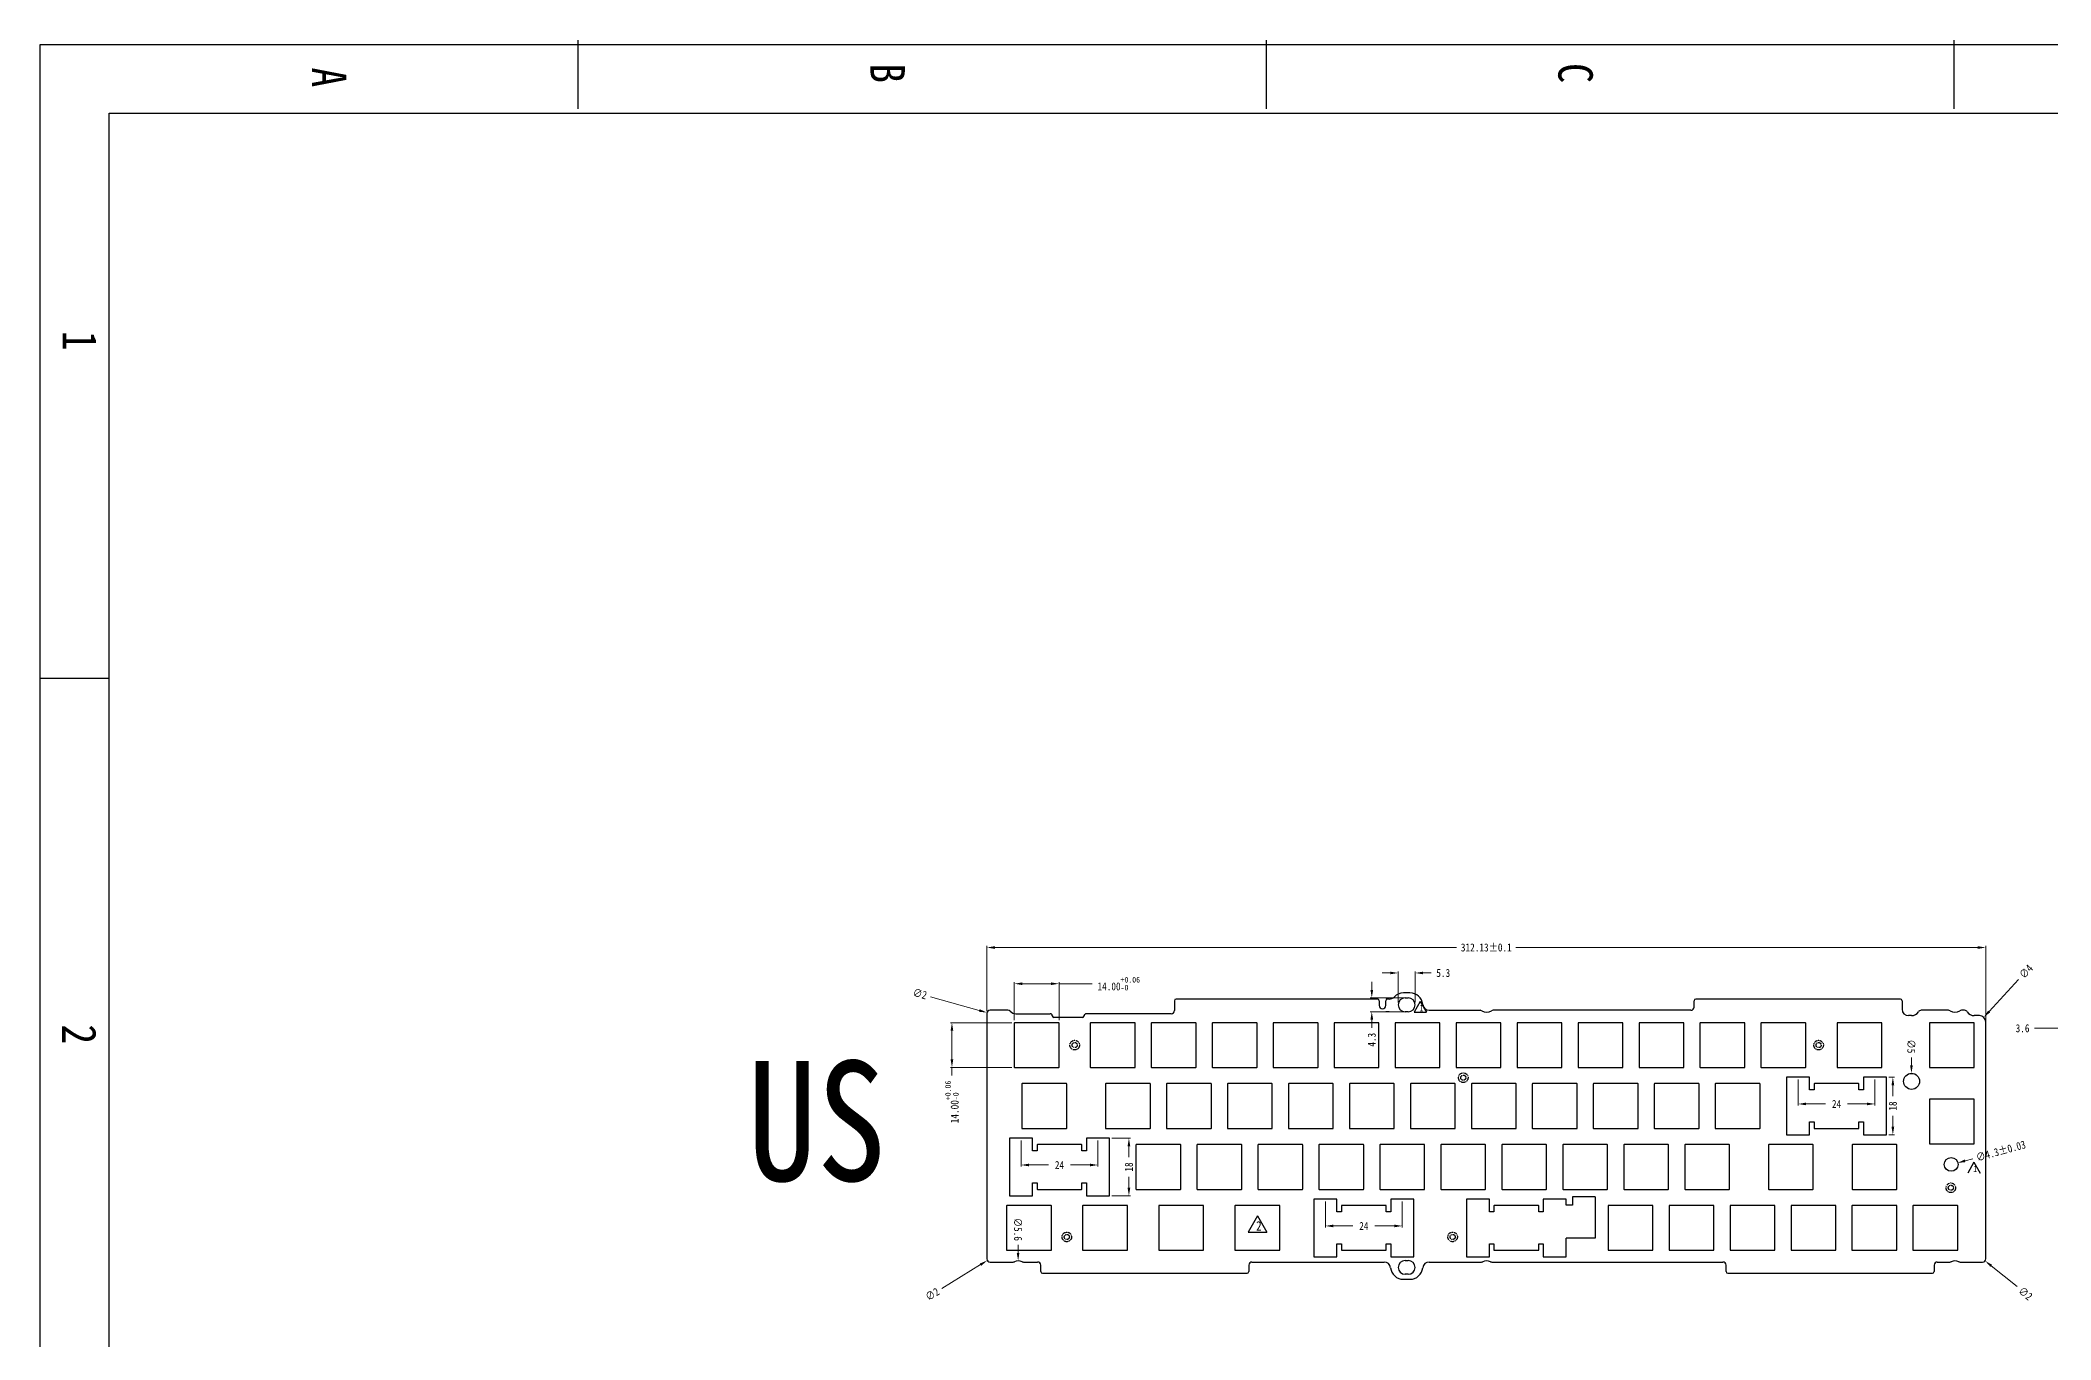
# Model space of a CAD drawing. Header units: millimetres. Extents: x 3547 to 4802, y -363 to 464.
# Drawn here: x 3547 to 4175, y 58 to 464 of the extents above; entities that cross this region are included whole.
import ezdxf

# ---------------------------------------------------------------- set-up
doc = ezdxf.new("R2010")
doc.units = ezdxf.units.MM
doc.header["$LTSCALE"] = 30.734
doc.header["$PDMODE"] = 3
doc.header["$PDSIZE"] = 8
doc.linetypes.add('CENTER', pattern=[0.6, 0.375, -0.075, 0.075, -0.075])
doc.layers.get('0').update_dxf_attribs({"linetype": 'CONTINUOUS'})
doc.layers.get('Defpoints').update_dxf_attribs({"linetype": 'CONTINUOUS'})
doc.styles.get("Standard").update_dxf_attribs({"font": 'txt', "width": 0.85})
doc.dimstyles.new('YanXiu', dxfattribs={"dimscale": 2.5, "dimtxt": 3, "dimasz": 2, "dimexe": 0.66, "dimexo": 0.66, "dimgap": 0.66, "dimtad": 0, "dimdsep": 46, "dimtxsty": 'Standard', "dimcen": 0, "dimclrd": 3, "dimclre": 6, "dimclrt": 3, "dimazin": 2, "dimtm": 1e-09, "dimtfac": 1, "dimtofl": 0, "dimtmove": 0, "dimatfit": 3, "dimfxl": 1, "dimlwd": 5, "dimlwe": 5, "dimarcsym": 0})

# ---------------------------------------------------------------- blocks, each defined once
blk = doc.blocks.new('*D45')
at = {"color": 3, "lineweight": 5}
for p, q in [((3968.6, 172.86), (3966.1, 172.86)), ((3971.1, 163.66), (3971.1, 173.36)), ((3976.4, 163.66), (3976.4, 173.36)), ((3978.9, 172.86), (3981.4, 172.86))]:
    blk.add_line(p, q, dxfattribs=at)
at = {"color": 3}
for points in [[(3968.6, 173.28), (3968.6, 172.45), (3971.1, 172.86)], [(3978.9, 173.28), (3978.9, 172.45), (3976.4, 172.86)]]:
    blk.add_solid(points, dxfattribs=at)
at = {"layer": 'Defpoints', "color": 0}
for p in [(3976.4, 172.86), (3971.1, 162.91), (3976.4, 162.91)]:
    blk.add_point(p, dxfattribs=at)
at = {"color": 3, "insert": (3985.18, 172.86), "char_height": 2.5, "attachment_point": 5}
blk.add_mtext('5.3', dxfattribs=at)
blk = doc.blocks.new('*D46')
at = {"color": 3, "lineweight": 5}
for p, q in [((3962.86, 167.56), (3962.86, 170.06)), ((3973, 165.06), (3962.36, 165.06)), ((3973, 160.76), (3962.36, 160.76)), ((3962.86, 158.26), (3962.86, 155.76))]:
    blk.add_line(p, q, dxfattribs=at)
at = {"color": 3}
for points in [[(3962.44, 167.56), (3963.28, 167.56), (3962.86, 165.06)], [(3962.44, 158.26), (3963.28, 158.26), (3962.86, 160.76)]]:
    blk.add_solid(points, dxfattribs=at)
at = {"layer": 'Defpoints', "color": 0}
for p in [(3973.75, 165.06), (3962.86, 160.76), (3973.75, 160.76)]:
    blk.add_point(p, dxfattribs=at)
at = {"color": 3, "insert": (3962.86, 151.98), "char_height": 2.5, "attachment_point": 5, "rotation": 90}
blk.add_mtext('4.3', dxfattribs=at)
blk = doc.blocks.new('*D47')
at = {"color": 3, "lineweight": 5}
for p, q in [((4096.08, 139.52), (4096.08, 131.42)), ((4120.08, 139.52), (4120.08, 131.42)), ((4098.58, 131.92), (4104.66, 131.92)), ((4117.58, 131.92), (4111.5, 131.92))]:
    blk.add_line(p, q, dxfattribs=at)
at = {"color": 3}
for points in [[(4098.58, 132.34), (4098.58, 131.51), (4096.08, 131.92)], [(4117.58, 132.34), (4117.58, 131.51), (4120.08, 131.92)]]:
    blk.add_solid(points, dxfattribs=at)
at = {"layer": 'Defpoints', "color": 0}
for p in [(4096.08, 140.27), (4120.08, 140.27), (4120.08, 131.92)]:
    blk.add_point(p, dxfattribs=at)
at = {"color": 3, "insert": (4108.08, 131.92), "char_height": 2.5, "attachment_point": 5}
blk.add_mtext('24', dxfattribs=at)
blk = doc.blocks.new('*D48')
at = {"color": 3, "lineweight": 5}
for p, q in [((4124.43, 140.27), (4126.17, 140.27)), ((4125.67, 137.77), (4125.67, 134.33)), ((4125.67, 124.77), (4125.67, 128.2)), ((4124.43, 122.27), (4126.17, 122.27))]:
    blk.add_line(p, q, dxfattribs=at)
at = {"color": 3}
for points in [[(4125.26, 137.77), (4126.09, 137.77), (4125.67, 140.27)], [(4125.26, 124.77), (4126.09, 124.77), (4125.67, 122.27)]]:
    blk.add_solid(points, dxfattribs=at)
at = {"layer": 'Defpoints', "color": 0}
for p in [(4123.68, 140.27), (4123.68, 122.27), (4125.67, 122.27)]:
    blk.add_point(p, dxfattribs=at)
at = {"color": 3, "insert": (4125.67, 131.27), "char_height": 2.5, "attachment_point": 5, "rotation": 90}
blk.add_mtext('18', dxfattribs=at)
blk = doc.blocks.new('*D49')
at = {"color": 3, "lineweight": 5}
for p, q in [((3853.27, 120.47), (3853.27, 112.34)), ((3877.27, 120.47), (3877.27, 112.34)), ((3855.77, 112.84), (3861.85, 112.84)), ((3874.77, 112.84), (3868.69, 112.84))]:
    blk.add_line(p, q, dxfattribs=at)
at = {"color": 3}
for points in [[(3855.77, 113.26), (3855.77, 112.42), (3853.27, 112.84)], [(3874.77, 113.26), (3874.77, 112.42), (3877.27, 112.84)]]:
    blk.add_solid(points, dxfattribs=at)
at = {"layer": 'Defpoints', "color": 0}
for p in [(3853.27, 121.22), (3877.27, 121.22), (3877.27, 112.84)]:
    blk.add_point(p, dxfattribs=at)
at = {"color": 3, "insert": (3865.27, 112.84), "char_height": 2.5, "attachment_point": 5}
blk.add_mtext('24', dxfattribs=at)
blk = doc.blocks.new('*D50')
at = {"color": 3, "lineweight": 5}
for p, q in [((3881.62, 121.22), (3887.46, 121.22)), ((3886.96, 118.72), (3886.96, 115.28)), ((3886.96, 105.72), (3886.96, 109.15)), ((3881.62, 103.22), (3887.46, 103.22))]:
    blk.add_line(p, q, dxfattribs=at)
at = {"color": 3}
for points in [[(3886.54, 118.72), (3887.38, 118.72), (3886.96, 121.22)], [(3886.54, 105.72), (3887.38, 105.72), (3886.96, 103.22)]]:
    blk.add_solid(points, dxfattribs=at)
at = {"layer": 'Defpoints', "color": 0}
for p in [(3880.87, 121.22), (3880.87, 103.22), (3886.96, 103.22)]:
    blk.add_point(p, dxfattribs=at)
at = {"color": 3, "insert": (3886.96, 112.22), "char_height": 2.5, "attachment_point": 5, "rotation": 90}
blk.add_mtext('18', dxfattribs=at)
blk = doc.blocks.new('*D51')
at = {"color": 3, "lineweight": 5}
for p, q in [((3851.14, 158.07), (3851.14, 170)), ((3865.14, 158.07), (3865.14, 170)), ((3853.64, 169.5), (3862.64, 169.5)), ((3865.14, 169.5), (3875.51, 169.5))]:
    blk.add_line(p, q, dxfattribs=at)
at = {"color": 3}
for points in [[(3853.64, 169.92), (3853.64, 169.09), (3851.14, 169.5)], [(3862.64, 169.92), (3862.64, 169.09), (3865.14, 169.5)]]:
    blk.add_solid(points, dxfattribs=at)
at = {"layer": 'Defpoints', "color": 0}
for p in [(3865.14, 169.5), (3851.14, 157.32), (3865.14, 157.32)]:
    blk.add_point(p, dxfattribs=at)
at = {"color": 3, "insert": (3883.79, 169.5), "char_height": 2.5, "attachment_point": 5}
blk.add_mtext('14.00{\\H0.7x;\\S+0.06^ -0;}', dxfattribs=at)
blk = doc.blocks.new('*D52')
at = {"color": 3, "lineweight": 5}
for p, q in [((3850.39, 157.32), (3831.17, 157.32)), ((3831.67, 154.82), (3831.67, 145.82)), ((3850.39, 143.32), (3831.17, 143.32)), ((3831.67, 143.32), (3831.67, 140.82))]:
    blk.add_line(p, q, dxfattribs=at)
at = {"color": 3}
for points in [[(3831.25, 154.82), (3832.08, 154.82), (3831.67, 157.32)], [(3831.25, 145.82), (3832.08, 145.82), (3831.67, 143.32)]]:
    blk.add_solid(points, dxfattribs=at)
at = {"layer": 'Defpoints', "color": 0}
for p in [(3851.14, 157.32), (3831.67, 143.32), (3851.14, 143.32)]:
    blk.add_point(p, dxfattribs=at)
at = {"color": 3, "insert": (3831.67, 132.54), "char_height": 2.5, "attachment_point": 5, "rotation": 90}
blk.add_mtext('14.00{\\H0.7x;\\S+0.06^ -0;}', dxfattribs=at)
blk = doc.blocks.new('*D62')
at = {"color": 3, "lineweight": 5}
for p, q in [((3842.57, 160.96), (3842.57, 181.32)), ((3845.07, 180.82), (3989.37, 180.82)), ((4152.2, 180.82), (4007.9, 180.82)), ((4154.7, 156.24), (4154.7, 181.32))]:
    blk.add_line(p, q, dxfattribs=at)
at = {"color": 3}
for points in [[(3845.07, 181.24), (3845.07, 180.4), (3842.57, 180.82)], [(4152.2, 181.24), (4152.2, 180.4), (4154.7, 180.82)]]:
    blk.add_solid(points, dxfattribs=at)
at = {"layer": 'Defpoints', "color": 0}
for p in [(4154.7, 180.82), (3842.57, 160.21), (4154.7, 155.49)]:
    blk.add_point(p, dxfattribs=at)
at = {"color": 3, "insert": (3998.64, 180.82), "char_height": 2.5, "attachment_point": 5}
blk.add_mtext('312.13%%P0.1', dxfattribs=at)
blk = doc.blocks.new('*D65')
at = {"color": 3, "lineweight": 5}
for p, q in [((4178.65, 155.56), (4169.98, 155.56)), ((4181.15, 152.57), (4181.15, 156.06)), ((4184.75, 152.57), (4184.75, 156.06)), ((4187.25, 155.56), (4189.75, 155.56))]:
    blk.add_line(p, q, dxfattribs=at)
at = {"color": 3}
for points in [[(4178.65, 155.98), (4178.65, 155.15), (4181.15, 155.56)], [(4187.25, 155.98), (4187.25, 155.15), (4184.75, 155.56)]]:
    blk.add_solid(points, dxfattribs=at)
at = {"layer": 'Defpoints', "color": 0}
for p in [(4181.15, 151.82), (4184.75, 155.56), (4184.75, 151.82)]:
    blk.add_point(p, dxfattribs=at)
at = {"color": 3, "insert": (4166.2, 155.56), "char_height": 2.5, "attachment_point": 5}
blk.add_mtext('3.6', dxfattribs=at)
blk = doc.blocks.new('*D66')
at = {"color": 3, "lineweight": 5}
blk.add_line((4131.45, 146.49), (4131.48, 143.99), dxfattribs=at)
at = {"color": 3}
blk.add_solid([(4131.89, 143.99), (4131.06, 143.98), (4131.5, 141.49)], dxfattribs=at)
at = {"layer": 'Defpoints', "color": 0}
for p in [(4131.5, 141.49), (4131.56, 136.49)]:
    blk.add_point(p, dxfattribs=at)
at = {"color": 3, "insert": (4131.41, 149.91), "char_height": 2.5, "attachment_point": 5, "rotation": 270.63603}
blk.add_mtext('∅5', dxfattribs=at)
blk = doc.blocks.new('*D67')
at = {"color": 3, "lineweight": 5}
blk.add_line((4164.97, 170.83), (4155.75, 160.83), dxfattribs=at)
at = {"color": 3}
blk.add_solid([(4155.45, 161.11), (4156.06, 160.54), (4154.06, 158.99)], dxfattribs=at)
at = {"layer": 'Defpoints', "color": 0}
for p in [(4154.06, 158.99), (4151.35, 156.05)]:
    blk.add_point(p, dxfattribs=at)
at = {"color": 3, "insert": (4167.29, 173.34), "char_height": 2.5, "attachment_point": 5, "rotation": 47.32276}
blk.add_mtext('∅4', dxfattribs=at)
blk = doc.blocks.new('*D68')
at = {"color": 3, "lineweight": 5}
blk.add_line((4164.47, 74.83), (4156.43, 81.32), dxfattribs=at)
at = {"color": 3}
blk.add_solid([(4156.69, 81.64), (4156.16, 81), (4154.48, 82.89)], dxfattribs=at)
at = {"layer": 'Defpoints', "color": 0}
for p in [(4152.92, 84.15), (4154.48, 82.89)]:
    blk.add_point(p, dxfattribs=at)
at = {"color": 3, "insert": (4167.13, 72.68), "char_height": 2.5, "attachment_point": 5, "rotation": 321.09904}
blk.add_mtext('∅2', dxfattribs=at)
blk = doc.blocks.new('*D69')
at = {"color": 3, "lineweight": 5}
blk.add_line((3828.46, 74.25), (3840.59, 81.69), dxfattribs=at)
at = {"color": 3}
blk.add_solid([(3840.37, 82.04), (3840.81, 81.33), (3842.72, 83)], dxfattribs=at)
at = {"layer": 'Defpoints', "color": 0}
for p in [(3842.72, 83), (3844.43, 84.04)]:
    blk.add_point(p, dxfattribs=at)
at = {"color": 3, "insert": (3825.54, 72.47), "char_height": 2.5, "attachment_point": 5, "rotation": 31.50914}
blk.add_mtext('∅2', dxfattribs=at)
blk = doc.blocks.new('*D70')
at = {"color": 3, "lineweight": 5}
blk.add_line((3824.96, 165.44), (3840.2, 161.15), dxfattribs=at)
at = {"color": 3}
blk.add_solid([(3840.32, 161.55), (3840.09, 160.75), (3842.61, 160.48)], dxfattribs=at)
at = {"layer": 'Defpoints', "color": 0}
for p in [(3842.61, 160.48), (3844.54, 159.93)]:
    blk.add_point(p, dxfattribs=at)
at = {"color": 3, "insert": (3821.67, 166.37), "char_height": 2.5, "attachment_point": 5, "rotation": 344.28559}
blk.add_mtext('∅2', dxfattribs=at)
blk = doc.blocks.new('*D53')
at = {"color": 3, "lineweight": 5}
blk.add_line((3852.32, 87.88), (3852.34, 85.38), dxfattribs=at)
at = {"color": 3}
blk.add_solid([(3852.75, 85.38), (3851.92, 85.38), (3852.35, 82.88)], dxfattribs=at)
at = {"layer": 'Defpoints', "color": 0}
for p in [(3852.35, 82.88), (3852.39, 77.28)]:
    blk.add_point(p, dxfattribs=at)
at = {"color": 3, "insert": (3852.29, 92.72), "char_height": 2.5, "attachment_point": 5, "rotation": 270.38909}
blk.add_mtext('∅5.6', dxfattribs=at)
blk = doc.blocks.new('*D44')
at = {"color": 3, "lineweight": 5}
blk.add_line((4150.67, 114.81), (4148.26, 114.14), dxfattribs=at)
at = {"color": 3}
blk.add_solid([(4148.15, 114.55), (4148.38, 113.74), (4145.85, 113.48)], dxfattribs=at)
at = {"layer": 'Defpoints', "color": 0}
for p in [(4145.85, 113.48), (4141.71, 112.34)]:
    blk.add_point(p, dxfattribs=at)
at = {"color": 3, "insert": (4159.43, 117.23), "char_height": 2.5, "attachment_point": 5, "rotation": 15.42242}
blk.add_mtext('∅4.3%%P0.03', dxfattribs=at)
blk = doc.blocks.new('*D76')
at = {"color": 3, "lineweight": 5}
for p, q in [((3948.38, 101.42), (3948.38, 93.29)), ((3972.38, 101.42), (3972.38, 93.29)), ((3950.88, 93.79), (3956.96, 93.79)), ((3969.88, 93.79), (3963.8, 93.79))]:
    blk.add_line(p, q, dxfattribs=at)
at = {"color": 3}
for points in [[(3950.88, 94.21), (3950.88, 93.37), (3948.38, 93.79)], [(3969.88, 94.21), (3969.88, 93.37), (3972.38, 93.79)]]:
    blk.add_solid(points, dxfattribs=at)
at = {"layer": 'Defpoints', "color": 0}
for p in [(3948.38, 102.17), (3972.38, 102.17), (3972.38, 93.79)]:
    blk.add_point(p, dxfattribs=at)
at = {"color": 3, "insert": (3960.38, 93.79), "char_height": 2.5, "attachment_point": 5}
blk.add_mtext('24', dxfattribs=at)

msp = doc.modelspace()

# ---------------------------------------------------------------- linework, layer by layer
at = {"color": 7, "linetype": 'Continuous'}
for p, q in [((3546.777, -363.229), (3546.777, 463.076)), ((3546.777, 463.076), (4802.142, 463.076)), ((3714.84, 442.928), (3714.84, 464.424)), ((3929.8, 464.424), (3929.8, 442.928)), ((4144.759, 464.424), (4144.759, 442.928)), ((3568.273, -363.229), (3568.273, 441.581)), ((3568.273, 441.581), (4802.142, 441.581)), ((3568.273, 264.884), (3546.777, 264.884))]:
    msp.add_line(p, q, dxfattribs=at)
at = {"linetype": 'Continuous'}
for p, q in [((3901.207, 164.205), (3901.207, 161.118)), ((3901.207, 164.205), (3901.207, 161.118)), ((3939.707, 164.705), (3901.707, 164.705)), ((3964.707, 164.705), (3901.707, 164.705)), ((3965.207, 164.205), (3965.207, 162.705)), ((3967.207, 162.705), (3967.207, 164.205)), ((3967.255, 165.105), (3968.255, 165.105)), ((3968.344, 164.705), (3967.707, 164.705)), ((3974.785, 166.605), (3972.725, 166.605)), ((3973.255, 165.055), (3974.255, 165.055)), ((4063.566, 162.205), (4063.566, 164.205)), ((4128.066, 164.705), (4064.066, 164.705)), ((4128.566, 164.205), (4128.566, 161.518)), ((3842.572, 160.205), (3842.572, 83.518)), ((3849.126, 161.205), (3843.572, 161.205)), ((3851.137, 157.218), (3851.137, 143.418)), ((3865.037, 157.318), (3851.237, 157.318)), ((3851.662, 160.118), (3862.393, 160.118)), ((3872.463, 158.988), (3863.523, 158.988)), ((3865.137, 143.418), (3865.137, 157.218)), ((3900.207, 160.118), (3873.593, 160.118)), ((3874.902, 157.218), (3874.902, 143.418)), ((3888.802, 157.318), (3875.002, 157.318)), ((3888.902, 143.418), (3888.902, 157.218)), ((3893.952, 157.218), (3893.952, 143.418)), ((3907.852, 157.318), (3894.052, 157.318)), ((3907.952, 143.418), (3907.952, 157.218)), ((3913.002, 157.218), (3913.002, 143.418)), ((3926.902, 157.318), (3913.102, 157.318)), ((3927.002, 143.418), (3927.002, 157.218)), ((3932.052, 157.218), (3932.052, 143.418)), ((3945.952, 157.318), (3932.152, 157.318)), ((3946.052, 143.418), (3946.052, 157.218)), ((3951.102, 157.218), (3951.102, 143.418)), ((3965.002, 157.318), (3951.202, 157.318)), ((3965.102, 143.418), (3965.102, 157.218)), ((3968.255, 160.705), (3967.255, 160.705)), ((3970.152, 157.218), (3970.152, 143.418)), ((3984.052, 157.318), (3970.252, 157.318)), ((3974.255, 160.755), (3973.255, 160.755)), ((3984.152, 143.418), (3984.152, 157.218)), ((3989.202, 157.218), (3989.202, 143.418)), ((4003.102, 157.318), (3989.302, 157.318)), ((4062.566, 161.205), (4000.782, 161.205)), ((4003.202, 143.418), (4003.202, 157.218)), ((4008.252, 157.218), (4008.252, 143.418)), ((4022.152, 157.318), (4008.352, 157.318)), ((4022.252, 143.418), (4022.252, 157.218)), ((4027.302, 157.218), (4027.302, 143.418)), ((4041.202, 157.318), (4027.402, 157.318)), ((4041.302, 143.418), (4041.302, 157.218)), ((4046.352, 157.218), (4046.352, 143.418)), ((4060.252, 157.318), (4046.452, 157.318)), ((4060.352, 143.418), (4060.352, 157.218)), ((4065.402, 157.218), (4065.402, 143.418)), ((4079.302, 157.318), (4065.502, 157.318)), ((4079.402, 143.418), (4079.402, 157.218)), ((4084.452, 157.218), (4084.452, 143.418)), ((4098.352, 157.318), (4084.552, 157.318)), ((4098.452, 143.418), (4098.452, 157.218)), ((4108.222, 157.218), (4108.222, 143.418)), ((4122.122, 157.318), (4108.322, 157.318)), ((4122.222, 143.418), (4122.222, 157.218)), ((4131.531, 159.518), (4130.566, 159.518)), ((4143.035, 161.205), (4134.525, 161.205)), ((4137.073, 157.218), (4137.073, 143.418)), ((4150.973, 157.318), (4137.173, 157.318)), ((4148.077, 161.205), (4147.139, 161.205)), ((4152.702, 159.518), (4151.071, 159.518)), ((4151.073, 143.418), (4151.073, 157.218)), ((4154.702, 83.518), (4154.702, 157.518)), ((3851.237, 143.318), (3865.037, 143.318)), ((3867.423, 138.268), (3853.623, 138.268)), ((3875.002, 143.318), (3888.802, 143.318)), ((3893.568, 138.268), (3879.768, 138.268)), ((3894.052, 143.318), (3907.852, 143.318)), ((3912.618, 138.268), (3898.818, 138.268)), ((3913.102, 143.318), (3926.902, 143.318)), ((3931.668, 138.268), (3917.868, 138.268)), ((3932.152, 143.318), (3945.952, 143.318)), ((3950.718, 138.268), (3936.918, 138.268)), ((3951.202, 143.318), (3965.002, 143.318)), ((3969.768, 138.268), (3955.968, 138.268)), ((3970.252, 143.318), (3984.052, 143.318)), ((3988.818, 138.268), (3975.018, 138.268)), ((3989.302, 143.318), (4003.102, 143.318)), ((4007.868, 138.268), (3994.068, 138.268)), ((4008.352, 143.318), (4022.152, 143.318)), ((4026.918, 138.268), (4013.118, 138.268)), ((4027.402, 143.318), (4041.202, 143.318)), ((4045.968, 138.268), (4032.168, 138.268)), ((4046.452, 143.318), (4060.252, 143.318)), ((4065.018, 138.268), (4051.218, 138.268)), ((4065.502, 143.318), (4079.302, 143.318)), ((4084.068, 138.268), (4070.268, 138.268)), ((4084.552, 143.318), (4098.352, 143.318)), ((4099.678, 140.283), (4092.478, 140.283)), ((4092.478, 140.283), (4092.478, 122.283)), ((4099.678, 136.283), (4099.678, 140.283)), ((4114.978, 138.268), (4101.178, 138.268)), ((4108.322, 143.318), (4122.122, 143.318)), ((4123.649, 140.283), (4116.506, 140.283)), ((4116.506, 140.283), (4116.506, 136.283)), ((4123.649, 122.283), (4123.649, 140.283)), ((4137.173, 143.318), (4150.973, 143.318)), ((3853.523, 138.168), (3853.523, 124.368)), ((3867.523, 124.368), (3867.523, 138.168)), ((3879.668, 138.168), (3879.668, 124.368)), ((3893.668, 124.368), (3893.668, 138.168)), ((3898.718, 138.168), (3898.718, 124.368)), ((3912.718, 124.368), (3912.718, 138.168)), ((3917.768, 138.168), (3917.768, 124.368)), ((3931.768, 124.368), (3931.768, 138.168)), ((3936.818, 138.168), (3936.818, 124.368)), ((3950.818, 124.368), (3950.818, 138.168)), ((3955.868, 138.168), (3955.868, 124.368)), ((3969.868, 124.368), (3969.868, 138.168)), ((3974.918, 138.168), (3974.918, 124.368)), ((3988.918, 124.368), (3988.918, 138.168)), ((3993.968, 138.168), (3993.968, 124.368)), ((4007.968, 124.368), (4007.968, 138.168)), ((4013.018, 138.168), (4013.018, 124.368)), ((4027.018, 124.368), (4027.018, 138.168)), ((4032.068, 138.168), (4032.068, 124.368)), ((4046.068, 124.368), (4046.068, 138.168)), ((4051.118, 138.168), (4051.118, 124.368)), ((4065.118, 124.368), (4065.118, 138.168)), ((4070.168, 138.168), (4070.168, 124.368)), ((4084.168, 124.368), (4084.168, 138.168)), ((4101.078, 136.283), (4099.678, 136.283)), ((4101.078, 138.168), (4101.078, 136.283)), ((4115.078, 136.283), (4115.078, 138.168)), ((4116.506, 136.283), (4115.078, 136.283)), ((4137.073, 133.33), (4137.073, 119.53)), ((4150.973, 133.43), (4137.173, 133.43)), ((4151.073, 119.53), (4151.073, 133.33)), ((4099.678, 126.283), (4101.078, 126.283)), ((4099.678, 122.283), (4099.678, 126.283)), ((4101.078, 126.283), (4101.078, 124.368)), ((4115.078, 126.283), (4116.506, 126.283)), ((4115.078, 124.368), (4115.078, 126.283)), ((4116.506, 126.283), (4116.506, 122.283)), ((3849.668, 121.218), (3849.668, 103.218)), ((3856.868, 121.218), (3849.668, 121.218)), ((3853.623, 124.268), (3867.423, 124.268)), ((3856.868, 117.218), (3856.868, 121.218)), ((3873.668, 121.218), (3873.668, 117.218)), ((3880.868, 121.218), (3873.668, 121.218)), ((3879.768, 124.268), (3893.568, 124.268)), ((3880.868, 103.218), (3880.868, 121.218)), ((3898.818, 124.268), (3912.618, 124.268)), ((3917.868, 124.268), (3931.668, 124.268)), ((3936.918, 124.268), (3950.718, 124.268)), ((3955.968, 124.268), (3969.768, 124.268)), ((3975.018, 124.268), (3988.818, 124.268)), ((3994.068, 124.268), (4007.868, 124.268)), ((4013.118, 124.268), (4026.918, 124.268)), ((4032.168, 124.268), (4045.968, 124.268)), ((4051.218, 124.268), (4065.018, 124.268)), ((4070.268, 124.268), (4084.068, 124.268)), ((4092.478, 122.283), (4099.678, 122.283)), ((4101.178, 124.268), (4114.978, 124.268)), ((4116.506, 122.283), (4123.649, 122.283)), ((4137.173, 119.43), (4150.973, 119.43)), ((3858.268, 117.218), (3856.868, 117.218)), ((3858.268, 119.118), (3858.268, 117.218)), ((3872.168, 119.218), (3858.368, 119.218)), ((3872.268, 117.218), (3872.268, 119.118)), ((3873.668, 117.218), (3872.268, 117.218)), ((3889.177, 119.118), (3889.177, 105.318)), ((3903.077, 119.218), (3889.277, 119.218)), ((3903.177, 105.318), (3903.177, 119.118)), ((3908.227, 119.118), (3908.227, 105.318)), ((3922.127, 119.218), (3908.327, 119.218)), ((3922.227, 105.318), (3922.227, 119.118)), ((3927.277, 119.118), (3927.277, 105.318)), ((3941.177, 119.218), (3927.377, 119.218)), ((3941.277, 105.318), (3941.277, 119.118)), ((3946.327, 119.118), (3946.327, 105.318)), ((3960.227, 119.218), (3946.427, 119.218)), ((3960.327, 105.318), (3960.327, 119.118)), ((3965.377, 119.118), (3965.377, 105.318)), ((3979.277, 119.218), (3965.477, 119.218)), ((3979.377, 105.318), (3979.377, 119.118)), ((3984.427, 119.118), (3984.427, 105.318)), ((3998.327, 119.218), (3984.527, 119.218)), ((3998.427, 105.318), (3998.427, 119.118)), ((4003.477, 119.118), (4003.477, 105.318)), ((4017.377, 119.218), (4003.577, 119.218)), ((4017.477, 105.318), (4017.477, 119.118)), ((4022.527, 119.118), (4022.527, 105.318)), ((4036.427, 119.218), (4022.627, 119.218)), ((4036.527, 105.318), (4036.527, 119.118)), ((4041.577, 119.118), (4041.577, 105.318)), ((4055.477, 119.218), (4041.677, 119.218)), ((4055.577, 105.318), (4055.577, 119.118)), ((4060.627, 119.118), (4060.627, 105.318)), ((4074.527, 119.218), (4060.727, 119.218)), ((4074.627, 105.318), (4074.627, 119.118)), ((4086.772, 119.118), (4086.772, 105.318)), ((4100.672, 119.218), (4086.872, 119.218)), ((4100.772, 105.318), (4100.772, 119.118)), ((4112.948, 119.118), (4112.948, 105.318)), ((4126.848, 119.218), (4113.048, 119.218)), ((4126.948, 105.318), (4126.948, 119.118)), ((3856.868, 103.218), (3856.868, 107.218)), ((3856.868, 107.218), (3858.268, 107.218)), ((3858.268, 107.218), (3858.268, 105.318)), ((3872.268, 105.318), (3872.268, 107.218)), ((3872.268, 107.218), (3873.668, 107.218)), ((3873.668, 107.218), (3873.668, 103.218)), ((3849.668, 103.218), (3856.868, 103.218)), ((3858.368, 105.218), (3872.168, 105.218)), ((3873.668, 103.218), (3880.868, 103.218)), ((3889.277, 105.218), (3903.077, 105.218)), ((3908.327, 105.218), (3922.127, 105.218)), ((3927.377, 105.218), (3941.177, 105.218)), ((3944.783, 102.168), (3944.783, 84.168)), ((3951.983, 102.168), (3944.783, 102.168)), ((3946.427, 105.218), (3960.227, 105.218)), ((3951.983, 98.168), (3951.983, 102.168)), ((3965.477, 105.218), (3979.277, 105.218)), ((3968.783, 102.168), (3968.783, 98.168)), ((3975.983, 102.168), (3968.783, 102.168)), ((3975.983, 84.168), (3975.983, 102.168)), ((3984.527, 105.218), (3998.327, 105.218)), ((3992.423, 102.168), (3992.423, 84.168)), ((3999.623, 102.168), (3992.423, 102.168)), ((3999.623, 98.168), (3999.623, 102.168)), ((4003.577, 105.218), (4017.377, 105.218)), ((4016.423, 102.168), (4016.423, 98.168)), ((4023.623, 102.168), (4016.423, 102.168)), ((4022.627, 105.218), (4036.427, 105.218)), ((4023.623, 100.268), (4023.623, 102.168)), ((4032.702, 102.868), (4025.523, 102.868)), ((4025.523, 102.868), (4025.523, 100.268)), ((4032.702, 102.868), (4032.702, 89.971)), ((4041.677, 105.218), (4055.477, 105.218)), ((4060.727, 105.218), (4074.527, 105.218)), ((4086.872, 105.218), (4100.672, 105.218)), ((4113.048, 105.218), (4126.848, 105.218)), ((3848.743, 100.068), (3848.743, 86.268)), ((3862.643, 100.168), (3848.843, 100.168)), ((3862.743, 86.268), (3862.743, 100.068)), ((3872.513, 100.068), (3872.513, 86.268)), ((3886.413, 100.168), (3872.613, 100.168)), ((3886.513, 86.268), (3886.513, 100.068)), ((3896.283, 100.068), (3896.283, 86.268)), ((3910.183, 100.168), (3896.383, 100.168)), ((3910.283, 86.268), (3910.283, 100.068)), ((3920.103, 100.068), (3920.103, 86.268)), ((3934.003, 100.168), (3920.203, 100.168)), ((3934.103, 86.268), (3934.103, 100.068)), ((3953.383, 98.168), (3951.983, 98.168)), ((3953.383, 100.068), (3953.383, 98.168)), ((3967.283, 100.168), (3953.483, 100.168)), ((3967.383, 98.168), (3967.383, 100.068)), ((3968.783, 98.168), (3967.383, 98.168)), ((4001.023, 98.168), (3999.623, 98.168)), ((4001.023, 100.068), (4001.023, 98.168)), ((4001.023, 100.068), (4001.023, 98.168)), ((4014.923, 100.168), (4001.123, 100.168)), ((4015.023, 98.168), (4015.023, 100.068)), ((4015.023, 98.168), (4015.023, 100.068)), ((4016.423, 98.168), (4015.023, 98.168)), ((4025.523, 100.268), (4023.623, 100.268)), ((4036.702, 100.068), (4036.702, 86.268)), ((4050.602, 100.168), (4036.802, 100.168)), ((4050.702, 86.268), (4050.702, 100.068)), ((4055.752, 100.068), (4055.752, 86.268)), ((4069.652, 100.168), (4055.852, 100.168)), ((4069.752, 86.268), (4069.752, 100.068)), ((4074.802, 100.068), (4074.802, 86.268)), ((4088.702, 100.168), (4074.902, 100.168)), ((4088.802, 86.268), (4088.802, 100.068)), ((4093.852, 100.068), (4093.852, 86.268)), ((4107.752, 100.168), (4093.952, 100.168)), ((4107.852, 86.268), (4107.852, 100.068)), ((4112.902, 100.068), (4112.902, 86.268)), ((4126.802, 100.168), (4113.002, 100.168)), ((4126.902, 86.268), (4126.902, 100.068)), ((4131.952, 100.068), (4131.952, 86.268)), ((4145.852, 100.168), (4132.052, 100.168)), ((4145.952, 86.268), (4145.952, 100.068)), ((3951.983, 84.168), (3951.983, 88.168)), ((3951.983, 88.168), (3953.383, 88.168)), ((3953.383, 88.168), (3953.383, 86.268)), ((3967.383, 86.268), (3967.383, 88.168)), ((3967.383, 88.168), (3968.783, 88.168)), ((3968.783, 88.168), (3968.783, 84.168)), ((3999.623, 84.168), (3999.623, 88.168)), ((3999.623, 88.168), (4001.023, 88.168)), ((4001.023, 88.168), (4001.023, 86.268)), ((4001.023, 88.168), (4001.023, 86.268)), ((4015.023, 86.268), (4015.023, 88.168)), ((4015.023, 86.268), (4015.023, 88.168)), ((4015.023, 88.168), (4016.423, 88.168)), ((4016.423, 88.168), (4016.423, 84.168)), ((4023.623, 84.168), (4023.623, 89.971)), ((4032.702, 89.971), (4023.623, 89.971)), ((3843.572, 82.518), (3850.757, 82.518)), ((3848.843, 86.168), (3862.643, 86.168)), ((3872.613, 86.168), (3886.413, 86.168)), ((3896.383, 86.168), (3910.183, 86.168)), ((3920.203, 86.168), (3934.003, 86.168)), ((3925.421, 82.518), (3966.755, 82.518)), ((3944.783, 84.168), (3951.983, 84.168)), ((3953.483, 86.168), (3967.283, 86.168)), ((3968.783, 84.168), (3975.983, 84.168)), ((3973.255, 82.968), (3974.255, 82.968)), ((3980.755, 82.518), (3997.115, 82.518)), ((3992.423, 84.168), (3999.623, 84.168)), ((4000.345, 82.518), (4072.566, 82.518)), ((4001.123, 86.168), (4014.923, 86.168)), ((4016.423, 84.168), (4023.623, 84.168)), ((4036.802, 86.168), (4050.602, 86.168)), ((4055.852, 86.168), (4069.652, 86.168)), ((4074.902, 86.168), (4088.702, 86.168)), ((4093.952, 86.168), (4107.752, 86.168)), ((4113.002, 86.168), (4126.802, 86.168)), ((4132.052, 86.168), (4145.852, 86.168)), ((4146.703, 82.518), (4153.702, 82.518)), ((3859.421, 79.518), (3859.421, 81.518)), ((3859.921, 79.018), (3923.921, 79.018)), ((3924.421, 81.518), (3924.421, 79.518)), ((3972.725, 77.118), (3974.785, 77.118)), ((3974.255, 78.668), (3973.255, 78.668)), ((4073.566, 79.518), (4073.566, 81.518)), ((4074.066, 79.018), (4138.066, 79.018)), ((4138.566, 81.518), (4138.566, 79.518))]:
    msp.add_line(p, q, dxfattribs=at)
for p, q in [((3978.02, 163.963), (3976.079, 160.593)), ((3978.02, 163.963), (3979.961, 160.593)), ((3976.079, 160.593), (3979.961, 160.593)), ((3980.755, 161.205), (3996.678, 161.205)), ((4151.023, 113.703), (4149.082, 110.334)), ((4151.023, 113.703), (4152.964, 110.334)), ((3927.124, 96.9), (3924.213, 91.845)), ((3927.124, 96.9), (3930.036, 91.845)), ((3924.213, 91.845), (3930.036, 91.845)), ((3853.988, 82.518), (3858.421, 82.518)), ((4139.566, 82.518), (4143.472, 82.518))]:
    msp.add_line(p, q)
at = {"linetype": 'CENTER', "ltscale": 0.1}
for centre, radius in [((3870.02, 150.318), 1.5), ((3870.02, 150.318), 0.8), ((4102.467, 150.318), 1.5), ((4102.467, 150.318), 0.8), ((3991.442, 140.13), 1.5), ((3991.442, 140.13), 0.8), ((4143.797, 105.718), 1.5), ((4143.797, 105.718), 0.8), ((3867.557, 90.359), 1.5), ((3867.557, 90.359), 0.8), ((3988.112, 90.359), 1.5), ((3988.112, 90.359), 0.8)]:
    msp.add_circle(centre, radius, dxfattribs=at)
at = {"linetype": 'Continuous'}
msp.add_circle((4131.531, 138.989), 2.5, dxfattribs=at)
msp.add_circle((4143.902, 113.018), 2.15)
for centre, radius, start, end in [((3901.707, 164.205), 0.5, 90, 180), ((3901.707, 164.205), 0.5, 90, 180), ((3964.707, 164.205), 0.5, 0, 90), ((3967.707, 164.205), 0.5, 90, 180), ((3968.344, 166.705), 2, 270, 316.895326), ((3972.725, 162.605), 4, 90, 136.895326), ((3973.255, 162.905), 2.15, 90, 270), ((3974.255, 162.905), 2.15, 270, 90), ((3974.785, 162.605), 4, 5.73917, 90), ((4064.066, 164.205), 0.5, 90, 180), ((4128.066, 164.205), 0.5, 0, 90), ((3843.572, 160.205), 1, 90, 180), ((3849.126, 160.205), 1, 43.573693, 90), ((3851.662, 162.618), 2.5, 223.573693, 270), ((3851.237, 157.218), 0.1, 90, 180), ((3862.393, 159.488), 0.63, 0, 90), ((3863.523, 159.488), 0.5, 180, 270), ((3865.037, 157.218), 0.1, 0, 90), ((3872.463, 159.488), 0.5, 270, 0), ((3873.593, 159.488), 0.63, 90, 180), ((3875.002, 157.218), 0.1, 90, 180), ((3888.802, 157.218), 0.1, 0, 90), ((3894.052, 157.218), 0.1, 90, 180), ((3900.207, 161.118), 1, 270, 0), ((3900.207, 161.118), 1, 270, 0), ((3907.852, 157.218), 0.1, 0, 90), ((3913.102, 157.218), 0.1, 90, 180), ((3926.902, 157.218), 0.1, 0, 90), ((3932.152, 157.218), 0.1, 90, 180), ((3945.952, 157.218), 0.1, 0, 90), ((3951.202, 157.218), 0.1, 90, 180), ((3965.002, 157.218), 0.1, 0, 90), ((3966.207, 162.705), 1, 180, 0), ((3970.252, 157.218), 0.1, 90, 180), ((3980.755, 163.205), 2, 185.73917, 270), ((3984.052, 157.218), 0.1, 0, 90), ((3989.302, 157.218), 0.1, 90, 180), ((3996.678, 160.205), 1, 57.316711, 90), ((3998.73, 163.403), 2.8, 237.316711, 302.683289), ((4000.782, 160.205), 1, 90, 122.683289), ((4003.102, 157.218), 0.1, 0, 90), ((4008.352, 157.218), 0.1, 90, 180), ((4022.152, 157.218), 0.1, 0, 90), ((4027.402, 157.218), 0.1, 90, 180), ((4041.202, 157.218), 0.1, 0, 90), ((4046.452, 157.218), 0.1, 90, 180), ((4060.252, 157.218), 0.1, 0, 90), ((4062.566, 162.205), 1, 270, 0), ((4065.502, 157.218), 0.1, 90, 180), ((4079.302, 157.218), 0.1, 0, 90), ((4084.552, 157.218), 0.1, 90, 180), ((4098.352, 157.218), 0.1, 0, 90), ((4108.322, 157.218), 0.1, 90, 180), ((4122.122, 157.218), 0.1, 0, 90), ((4130.566, 161.518), 2, 180, 270), ((4131.531, 162.018), 2.5, 270, 328.811293), ((4134.525, 160.205), 1, 90, 148.811293), ((4137.173, 157.218), 0.1, 90, 180), ((4143.035, 160.205), 1, 57.316711, 90), ((4145.087, 163.403), 2.8, 237.316711, 302.683289), ((4147.139, 160.205), 1, 90, 122.683289), ((4148.077, 160.205), 1, 31.188707, 90), ((4151.071, 162.018), 2.5, 211.188707, 270), ((4150.973, 157.218), 0.1, 0, 90), ((4152.702, 157.518), 2, 0, 90), ((3851.237, 143.418), 0.1, 180, 270), ((3853.623, 138.168), 0.1, 90, 180), ((3865.037, 143.418), 0.1, 270, 0), ((3867.423, 138.168), 0.1, 0, 90), ((3875.002, 143.418), 0.1, 180, 270), ((3879.768, 138.168), 0.1, 90, 180), ((3888.802, 143.418), 0.1, 270, 0), ((3893.568, 138.168), 0.1, 0, 90), ((3894.052, 143.418), 0.1, 180, 270), ((3898.818, 138.168), 0.1, 90, 180), ((3907.852, 143.418), 0.1, 270, 0), ((3912.618, 138.168), 0.1, 0, 90), ((3913.102, 143.418), 0.1, 180, 270), ((3917.868, 138.168), 0.1, 90, 180), ((3926.902, 143.418), 0.1, 270, 0), ((3931.668, 138.168), 0.1, 0, 90), ((3932.152, 143.418), 0.1, 180, 270), ((3936.918, 138.168), 0.1, 90, 180), ((3945.952, 143.418), 0.1, 270, 0), ((3950.718, 138.168), 0.1, 0, 90), ((3951.202, 143.418), 0.1, 180, 270), ((3955.968, 138.168), 0.1, 90, 180), ((3965.002, 143.418), 0.1, 270, 0), ((3969.768, 138.168), 0.1, 0, 90), ((3970.252, 143.418), 0.1, 180, 270), ((3975.018, 138.168), 0.1, 90, 180), ((3984.052, 143.418), 0.1, 270, 0), ((3988.818, 138.168), 0.1, 0, 90), ((3989.302, 143.418), 0.1, 180, 270), ((3994.068, 138.168), 0.1, 90, 180), ((4003.102, 143.418), 0.1, 270, 0), ((4007.868, 138.168), 0.1, 0, 90), ((4008.352, 143.418), 0.1, 180, 270), ((4013.118, 138.168), 0.1, 90, 180), ((4022.152, 143.418), 0.1, 270, 0), ((4026.918, 138.168), 0.1, 0, 90), ((4027.402, 143.418), 0.1, 180, 270), ((4032.168, 138.168), 0.1, 90, 180), ((4041.202, 143.418), 0.1, 270, 0), ((4045.968, 138.168), 0.1, 0, 90), ((4046.452, 143.418), 0.1, 180, 270), ((4051.218, 138.168), 0.1, 90, 180), ((4060.252, 143.418), 0.1, 270, 0), ((4065.018, 138.168), 0.1, 0, 90), ((4065.502, 143.418), 0.1, 180, 270), ((4070.268, 138.168), 0.1, 90, 180), ((4079.302, 143.418), 0.1, 270, 0), ((4084.068, 138.168), 0.1, 0, 90), ((4084.552, 143.418), 0.1, 180, 270), ((4098.352, 143.418), 0.1, 270, 0), ((4101.178, 138.168), 0.1, 90, 180), ((4108.322, 143.418), 0.1, 180, 270), ((4114.978, 138.168), 0.1, 0, 90), ((4122.122, 143.418), 0.1, 270, 0), ((4137.173, 143.418), 0.1, 180, 270), ((4150.973, 143.418), 0.1, 270, 0), ((4137.173, 133.33), 0.1, 90, 180), ((4150.973, 133.33), 0.1, 0, 90), ((3853.623, 124.368), 0.1, 180, 270), ((3867.423, 124.368), 0.1, 270, 0), ((3879.768, 124.368), 0.1, 180, 270), ((3893.568, 124.368), 0.1, 270, 0), ((3898.818, 124.368), 0.1, 180, 270), ((3912.618, 124.368), 0.1, 270, 0), ((3917.868, 124.368), 0.1, 180, 270), ((3931.668, 124.368), 0.1, 270, 0), ((3936.918, 124.368), 0.1, 180, 270), ((3950.718, 124.368), 0.1, 270, 0), ((3955.968, 124.368), 0.1, 180, 270), ((3969.768, 124.368), 0.1, 270, 0), ((3975.018, 124.368), 0.1, 180, 270), ((3988.818, 124.368), 0.1, 270, 0), ((3994.068, 124.368), 0.1, 180, 270), ((4007.868, 124.368), 0.1, 270, 0), ((4013.118, 124.368), 0.1, 180, 270), ((4026.918, 124.368), 0.1, 270, 0), ((4032.168, 124.368), 0.1, 180, 270), ((4045.968, 124.368), 0.1, 270, 0), ((4051.218, 124.368), 0.1, 180, 270), ((4065.018, 124.368), 0.1, 270, 0), ((4070.268, 124.368), 0.1, 180, 270), ((4084.068, 124.368), 0.1, 270, 0), ((4101.178, 124.368), 0.1, 180, 270), ((4114.978, 124.368), 0.1, 270, 0), ((4137.173, 119.53), 0.1, 180, 270), ((4150.973, 119.53), 0.1, 270, 0), ((3858.368, 119.118), 0.1, 90, 180), ((3872.168, 119.118), 0.1, 0, 90), ((3889.277, 119.118), 0.1, 90, 180), ((3903.077, 119.118), 0.1, 0, 90), ((3908.327, 119.118), 0.1, 90, 180), ((3922.127, 119.118), 0.1, 0, 90), ((3927.377, 119.118), 0.1, 90, 180), ((3941.177, 119.118), 0.1, 0, 90), ((3946.427, 119.118), 0.1, 90, 180), ((3960.227, 119.118), 0.1, 0, 90), ((3965.477, 119.118), 0.1, 90, 180), ((3979.277, 119.118), 0.1, 0, 90), ((3984.527, 119.118), 0.1, 90, 180), ((3998.327, 119.118), 0.1, 0, 90), ((4003.577, 119.118), 0.1, 90, 180), ((4017.377, 119.118), 0.1, 0, 90), ((4022.627, 119.118), 0.1, 90, 180), ((4036.427, 119.118), 0.1, 0, 90), ((4041.677, 119.118), 0.1, 90, 180), ((4055.477, 119.118), 0.1, 0, 90), ((4060.727, 119.118), 0.1, 90, 180), ((4074.527, 119.118), 0.1, 0, 90), ((4086.872, 119.118), 0.1, 90, 180), ((4100.672, 119.118), 0.1, 0, 90), ((4113.048, 119.118), 0.1, 90, 180), ((4126.848, 119.118), 0.1, 0, 90), ((3858.368, 105.318), 0.1, 180, 270), ((3872.168, 105.318), 0.1, 270, 0), ((3889.277, 105.318), 0.1, 180, 270), ((3903.077, 105.318), 0.1, 270, 0), ((3908.327, 105.318), 0.1, 180, 270), ((3922.127, 105.318), 0.1, 270, 0), ((3927.377, 105.318), 0.1, 180, 270), ((3941.177, 105.318), 0.1, 270, 0), ((3946.427, 105.318), 0.1, 180, 270), ((3960.227, 105.318), 0.1, 270, 0), ((3965.477, 105.318), 0.1, 180, 270), ((3979.277, 105.318), 0.1, 270, 0), ((3984.527, 105.318), 0.1, 180, 270), ((3998.327, 105.318), 0.1, 270, 0), ((4003.577, 105.318), 0.1, 180, 270), ((4017.377, 105.318), 0.1, 270, 0), ((4022.627, 105.318), 0.1, 180, 270), ((4036.427, 105.318), 0.1, 270, 0), ((4041.677, 105.318), 0.1, 180, 270), ((4055.477, 105.318), 0.1, 270, 0), ((4060.727, 105.318), 0.1, 180, 270), ((4074.527, 105.318), 0.1, 270, 0), ((4086.872, 105.318), 0.1, 180, 270), ((4100.672, 105.318), 0.1, 270, 0), ((4113.048, 105.318), 0.1, 180, 270), ((4126.848, 105.318), 0.1, 270, 0), ((3848.843, 100.068), 0.1, 90, 180), ((3862.643, 100.068), 0.1, 0, 90), ((3872.613, 100.068), 0.1, 90, 180), ((3886.413, 100.068), 0.1, 0, 90), ((3896.383, 100.068), 0.1, 90, 180), ((3910.183, 100.068), 0.1, 0, 90), ((3920.203, 100.068), 0.1, 90, 180), ((3934.003, 100.068), 0.1, 0, 90), ((3953.483, 100.068), 0.1, 90, 180), ((3967.283, 100.068), 0.1, 0, 90), ((4001.123, 100.068), 0.1, 90, 180), ((4001.123, 100.068), 0.1, 90, 180), ((4014.923, 100.068), 0.1, 0, 90), ((4014.923, 100.068), 0.1, 0, 90), ((4036.802, 100.068), 0.1, 90, 180), ((4050.602, 100.068), 0.1, 0, 90), ((4055.852, 100.068), 0.1, 90, 180), ((4069.652, 100.068), 0.1, 0, 90), ((4074.902, 100.068), 0.1, 90, 180), ((4088.702, 100.068), 0.1, 0, 90), ((4093.952, 100.068), 0.1, 90, 180), ((4107.752, 100.068), 0.1, 0, 90), ((4113.002, 100.068), 0.1, 90, 180), ((4126.802, 100.068), 0.1, 0, 90), ((4132.052, 100.068), 0.1, 90, 180), ((4145.852, 100.068), 0.1, 0, 90), ((3843.572, 83.518), 1, 180, 270), ((3848.843, 86.268), 0.1, 180, 270), ((3850.757, 83.518), 1, 270, 295.154165), ((3852.373, 80.078), 2.8, 64.845835, 115.154165), ((3853.988, 83.518), 1, 244.845835, 270), ((3858.421, 81.518), 1, 0, 90), ((3862.643, 86.268), 0.1, 270, 0), ((3872.613, 86.268), 0.1, 180, 270), ((3886.413, 86.268), 0.1, 270, 0), ((3896.383, 86.268), 0.1, 180, 270), ((3910.183, 86.268), 0.1, 270, 0), ((3920.203, 86.268), 0.1, 180, 270), ((3925.421, 81.518), 1, 90, 180), ((3934.003, 86.268), 0.1, 270, 0), ((3953.483, 86.268), 0.1, 180, 270), ((3966.755, 80.518), 2, 5.73917, 90), ((3967.283, 86.268), 0.1, 270, 0), ((3973.255, 80.818), 2.15, 90, 270), ((3974.255, 80.818), 2.15, 270, 90), ((3980.755, 80.518), 2, 90, 90), ((3980.755, 80.518), 2, 90, 174.26083), ((3997.115, 83.518), 1, 270, 295.154165), ((3998.73, 80.078), 2.8, 64.845835, 115.154165), ((4000.345, 83.518), 1, 244.845835, 270), ((4001.123, 86.268), 0.1, 180, 270), ((4001.123, 86.268), 0.1, 180, 270), ((4014.923, 86.268), 0.1, 270, 0), ((4014.923, 86.268), 0.1, 270, 0), ((4036.802, 86.268), 0.1, 180, 270), ((4050.602, 86.268), 0.1, 270, 0), ((4055.852, 86.268), 0.1, 180, 270), ((4069.652, 86.268), 0.1, 270, 0), ((4072.566, 81.518), 1, 0, 90), ((4074.902, 86.268), 0.1, 180, 270), ((4088.702, 86.268), 0.1, 270, 0), ((4093.952, 86.268), 0.1, 180, 270), ((4107.752, 86.268), 0.1, 270, 0), ((4113.002, 86.268), 0.1, 180, 270), ((4126.802, 86.268), 0.1, 270, 0), ((4132.052, 86.268), 0.1, 180, 270), ((4139.566, 81.518), 1, 90, 180), ((4143.472, 83.518), 1, 270, 295.154165), ((4145.087, 80.078), 2.8, 64.845835, 115.154165), ((4145.852, 86.268), 0.1, 270, 0), ((4146.703, 83.518), 1, 244.845835, 270), ((4153.702, 83.518), 1, 270, 0), ((3859.921, 79.518), 0.5, 180, 270), ((3923.921, 79.518), 0.5, 270, 0), ((3972.725, 81.118), 4, 185.73917, 270), ((3974.785, 81.118), 4, 270, 354.26083), ((4074.066, 79.518), 0.5, 180, 270), ((4138.066, 79.518), 0.5, 270, 0)]:
    msp.add_arc(centre, radius, start, end, dxfattribs=at)

# ---------------------------------------------------------------- texts
at = {"color": 7, "linetype": 'Continuous', "char_height": 10.748, "width": 10.74798, "attachment_point": 1, "rotation": 270, "line_spacing_factor": 0.9}
for s, insert in [('A', (3642.434, 455.911)), ('B', (3816.946, 457.259)), ('C', (4031.906, 457.259)), ('1', (3564.564, 373.61)), ('2', (3564.372, 156.818))]:
    msp.add_mtext(s, dxfattribs=dict(at, insert=insert))
at = {"attachment_point": 1}
for s, insert, char_height, width in [('{\\fSimSun|b0|i0|c134|p2;1}', (3977.739, 162.899), 2, 1.43613), ('{\\fSimSun|b0|i0|c134|p2;1}', (4150.742, 112.64), 2, 1.43613), ('{\\fSimSun|b0|i0|c134|p2;2}', (3926.703, 95.304), 3, 2.1542)]:
    msp.add_mtext(s, dxfattribs=dict(at, insert=insert, char_height=char_height, width=width))
at = {"insert": (3767.741, 145.39), "char_height": 37.49084, "attachment_point": 1}
msp.add_mtext_dynamic_manual_height_columns('{\\fSimSun|b0|i0|c134|p2;\\C6;US}', width=11.94004, gutter_width=1, heights=[0], dxfattribs=at).dxf.set("width", 55.36413)

# ---------------------------------------------------------------- dimensions: what is measured, and where the dimension line sits
dim = msp.add_linear_dim(base=(4154.702, 180.821), p1=(3842.572, 160.205), p2=(4154.702, 155.493), text='<>%%P0.1', dimstyle='YanXiu', override={"dimtxt": 1, "dimasz": 1, "dimexe": 0.2, "dimexo": 0.3, "dimclre": 3})
dim.commit()
dim.dimension.update_dxf_attribs({"geometry": '*D62', "text_midpoint": (3998.637, 180.821)})
for p1, p2, picture, middle in [((4151.347, 156.047), (4154.058, 158.988), '*D67', (4167.293, 173.342)), ((3844.535, 159.934), (3842.61, 160.476), '*D70', (3821.666, 166.369)), ((3844.425, 84.04), (3842.72, 82.995), '*D69', (3825.543, 72.465)), ((4152.924, 84.146), (4154.481, 82.89), '*D68', (4167.132, 72.681))]:
    dim = msp.add_diameter_dim_2p(p1=p1, p2=p2, dimstyle='YanXiu', override={"dimtxt": 1, "dimasz": 1, "dimexe": 0.2, "dimexo": 0.3, "dimclre": 3})
    dim.commit()
    dim.dimension.update_dxf_attribs({"geometry": picture, "text_midpoint": middle, "dimtype": 163})
dim = msp.add_linear_dim(base=(3865.137, 169.502), p1=(3851.137, 157.318), p2=(3865.137, 157.318), text='14.00{\\H0.7x;\\S+0.06^ -0;}', dimstyle='YanXiu', override={"dimtxt": 1, "dimasz": 1, "dimexe": 0.2, "dimexo": 0.3, "dimclre": 3})
dim.commit()
dim.dimension.update_dxf_attribs({"geometry": '*D51', "text_midpoint": (3883.788, 169.502), "dimtype": 160})
for base, p1, p2, picture, middle in [((3962.86, 160.755), (3973.755, 165.055), (3973.755, 160.755), '*D46', (3962.86, 151.98)), ((3886.961, 103.218), (3880.868, 121.218), (3880.868, 103.218), '*D50', (3886.961, 112.218))]:
    dim = msp.add_linear_dim(base=base, p1=p1, p2=p2, angle=90, dimstyle='YanXiu', override={"dimtxt": 1, "dimasz": 1, "dimexe": 0.2, "dimexo": 0.3, "dimclre": 3})
    dim.commit()
    dim.dimension.update_dxf_attribs({"geometry": picture, "text_midpoint": middle})
for base, p1, p2, picture, middle in [((3976.405, 172.863), (3971.105, 162.905), (3976.405, 162.905), '*D45', (3985.18, 172.863)), ((4120.078, 131.924), (4096.078, 140.268), (4120.078, 140.268), '*D47', (4108.078, 131.924)), ((3877.268, 112.84), (3853.268, 121.218), (3877.268, 121.218), '*D49', (3865.268, 112.84)), ((3972.383, 93.79), (3948.383, 102.168), (3972.383, 102.168), '*D76', (3960.383, 93.79))]:
    dim = msp.add_linear_dim(base=base, p1=p1, p2=p2, dimstyle='YanXiu', override={"dimtxt": 1, "dimasz": 1, "dimexe": 0.2, "dimexo": 0.3, "dimclre": 3})
    dim.commit()
    dim.dimension.update_dxf_attribs({"geometry": picture, "text_midpoint": middle})
dim = msp.add_linear_dim(base=(3831.666, 143.318), p1=(3851.137, 157.318), p2=(3851.137, 143.318), angle=90, text='14.00{\\H0.7x;\\S+0.06^ -0;}', dimstyle='YanXiu', override={"dimtxt": 1, "dimasz": 1, "dimexe": 0.2, "dimexo": 0.3, "dimclre": 3})
dim.commit()
dim.dimension.update_dxf_attribs({"geometry": '*D52', "text_midpoint": (3831.666, 132.545)})
dim = msp.add_linear_dim(base=(4184.749, 155.565), p1=(4181.149, 151.816), p2=(4184.749, 151.818), dimstyle='YanXiu', override={"dimtxt": 1, "dimasz": 1, "dimexe": 0.2, "dimexo": 0.3, "dimclre": 3})
dim.commit()
dim.dimension.update_dxf_attribs({"geometry": '*D65', "text_midpoint": (4166.201, 155.565), "dimtype": 160})
for p1, p2, picture, middle in [((4131.559, 136.489), (4131.503, 141.489), '*D66', (4131.41, 149.909)), ((3852.392, 77.278), (3852.354, 82.878), '*D53', (3852.287, 92.715))]:
    dim = msp.add_diameter_dim_2p(p1=p1, p2=p2, dimstyle='YanXiu', override={"dimtxt": 1, "dimasz": 1, "dimexe": 0.2, "dimexo": 0.3, "dimclre": 3})
    dim.commit()
    dim.dimension.update_dxf_attribs({"geometry": picture, "text_midpoint": middle})
dim = msp.add_linear_dim(base=(4125.675, 122.268), p1=(4123.678, 140.268), p2=(4123.678, 122.268), angle=90, dimstyle='YanXiu', override={"dimtxt": 1, "dimasz": 1, "dimexe": 0.2, "dimexo": 0.3, "dimclre": 3})
dim.commit()
dim.dimension.update_dxf_attribs({"geometry": '*D48', "text_midpoint": (4125.675, 131.268), "dimtype": 160})
dim = msp.add_diameter_dim_2p(p1=(4141.709, 112.336), p2=(4145.855, 113.48), text='<>%%P0.03', dimstyle='YanXiu', override={"dimtxt": 1, "dimasz": 1, "dimexe": 0.2, "dimexo": 0.3, "dimclre": 3})
dim.commit()
dim.dimension.update_dxf_attribs({"geometry": '*D44', "text_midpoint": (4159.435, 117.226)})

doc.saveas('drawing.dxf')
